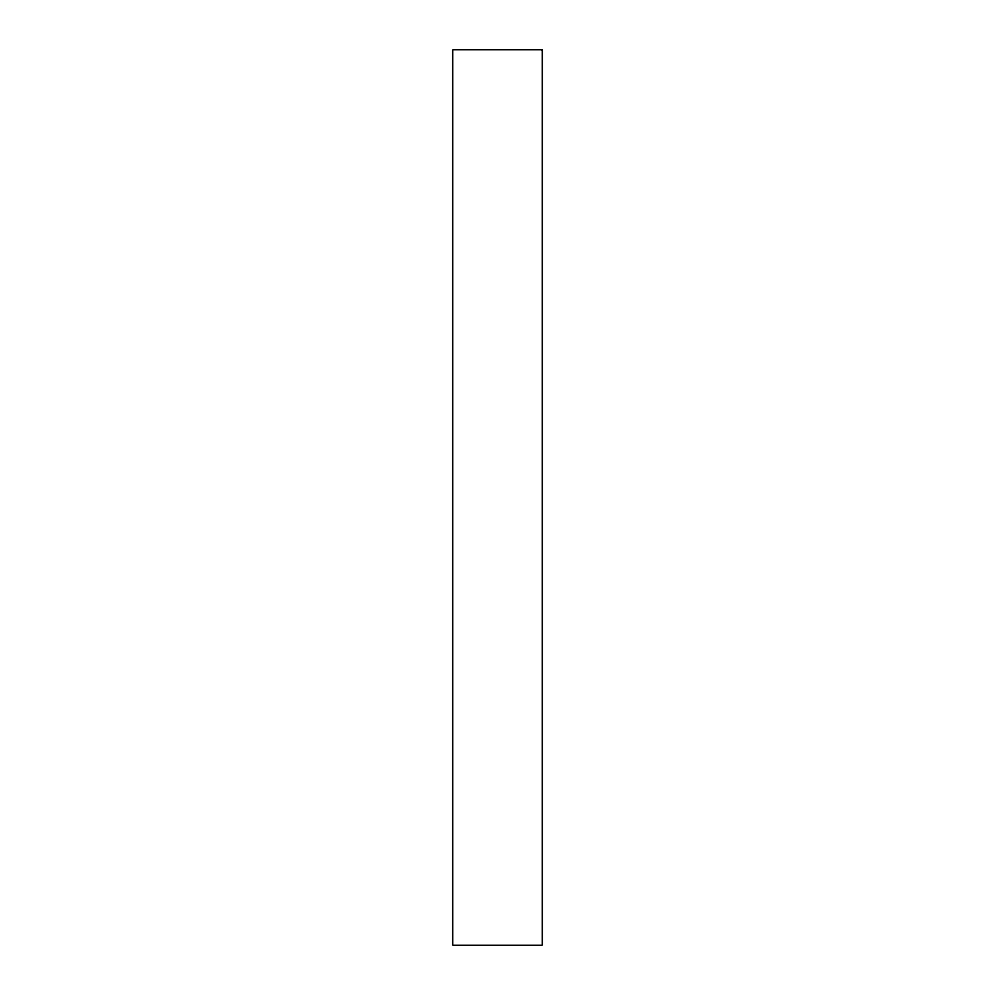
<?xml version="1.0" encoding="UTF-8"?>
<svg xmlns="http://www.w3.org/2000/svg" width="995" height="995" viewBox="0 0 995 995"><rect width="100%" height="100%" fill="white"/><g stroke="black" fill="none" stroke-linecap="round" stroke-linejoin="round"><path stroke-width="1.49" d="M542.275 49.75L452.725 49.75L452.725 945.25L542.275 945.25L542.275 49.75"/></g></svg>
